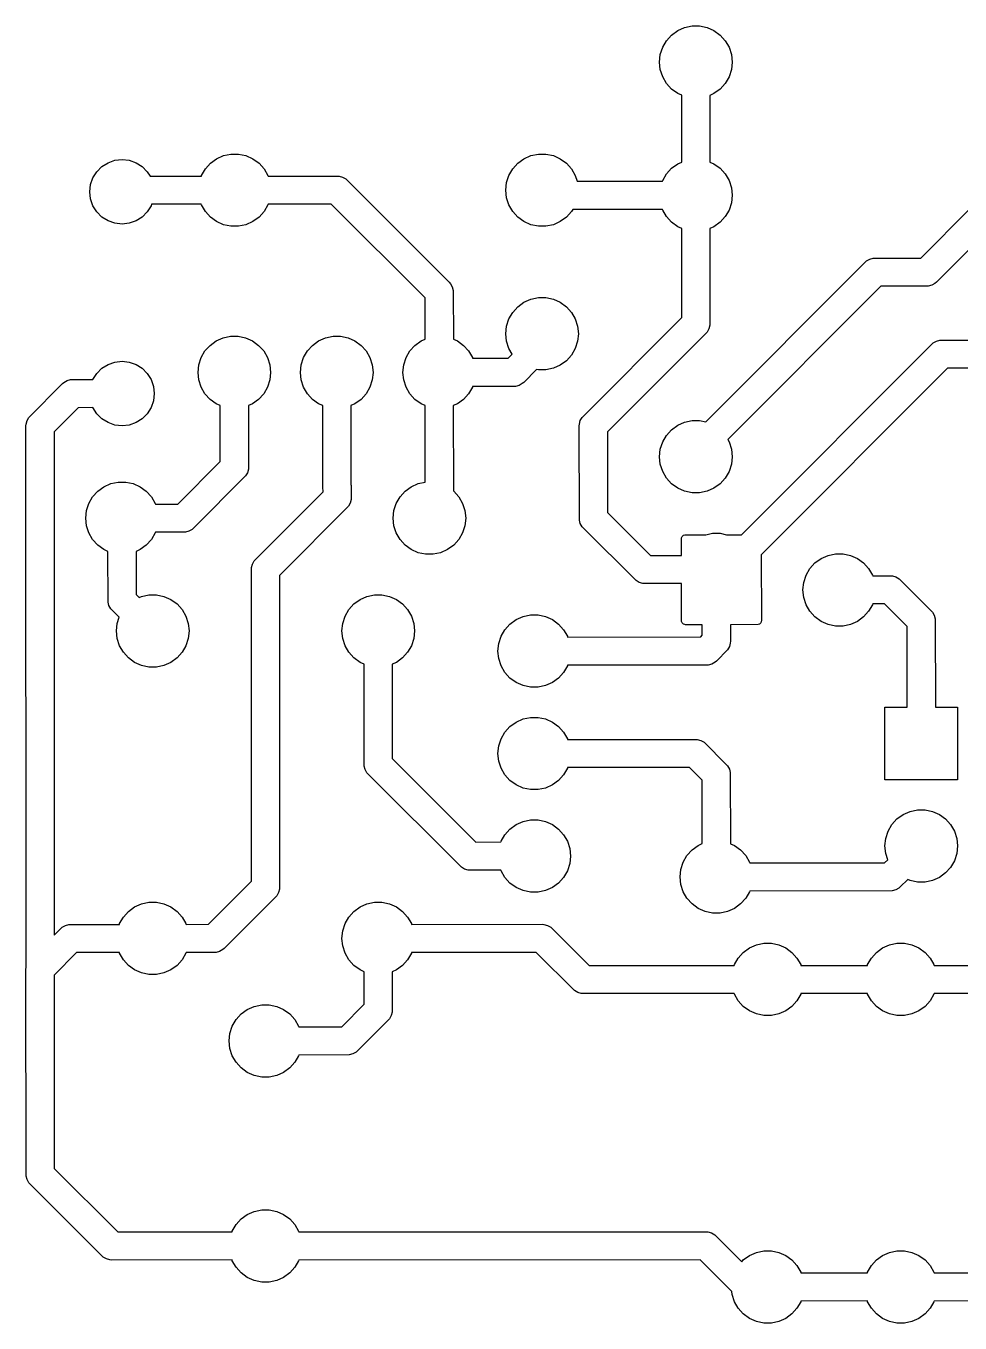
# Model space of a CAD drawing. Extents: x 121.6 to 187.7, y -72.8 to -40.3.
# Drawn here: x 121.57 to 144.73, y -72.52 to -40.38 of the extents above; entities that cross this region are included whole.
import ezdxf

# ---------------------------------------------------------------- set-up
doc = ezdxf.new("R2010")
doc.units = 0
doc.layers.add('BLACK', color=7, linetype='CONTINUOUS')

msp = doc.modelspace()

# ---------------------------------------------------------------- linework, layer by layer
at = {"layer": 'BLACK', "linetype": 'CONTINUOUS'}
for p, q in [((137.573782, -40.60617), (137.726, -40.495577)), ((137.726, -40.495577), (137.897885, -40.419049)), ((137.897885, -40.419049), (138.081924, -40.37993)), ((138.081924, -40.37993), (138.270076, -40.37993)), ((138.270076, -40.37993), (138.454115, -40.419049)), ((138.454115, -40.419049), (138.626, -40.495577)), ((138.626, -40.495577), (138.778218, -40.60617)), ((137.353809, -40.908937), (137.447885, -40.745993)), ((137.447885, -40.745993), (137.573782, -40.60617)), ((138.778218, -40.60617), (138.904115, -40.745993)), ((138.904115, -40.745993), (138.998191, -40.908937)), ((137.276, -41.275), (137.295667, -41.087879)), ((137.295667, -41.087879), (137.353809, -40.908937)), ((138.998191, -40.908937), (139.056333, -41.087879)), ((139.056333, -41.087879), (139.076, -41.275)), ((137.295667, -41.462121), (137.276, -41.275)), ((137.353809, -41.641063), (137.295667, -41.462121)), ((139.056333, -41.462121), (138.998191, -41.641063)), ((139.076, -41.275), (139.056333, -41.462121)), ((137.447885, -41.804007), (137.353809, -41.641063)), ((138.998191, -41.641063), (138.904115, -41.804007)), ((137.573782, -41.94383), (137.447885, -41.804007)), ((137.726, -42.054423), (137.573782, -41.94383)), ((137.826737, -42.099274), (137.726, -42.054423)), ((137.828215, -43.752067), (137.826737, -42.099274)), ((138.626, -42.054423), (138.523784, -42.099932)), ((138.523784, -42.099932), (138.525262, -43.752725)), ((138.778218, -41.94383), (138.626, -42.054423)), ((138.904115, -41.804007), (138.778218, -41.94383)), ((123.604893, -43.769225), (123.773983, -43.710058)), ((123.773983, -43.710058), (123.952, -43.69)), ((123.952, -43.69), (124.130017, -43.710058)), ((124.130017, -43.710058), (124.299107, -43.769225)), ((126.143782, -43.78117), (126.296, -43.670577)), ((126.296, -43.670577), (126.467885, -43.594049)), ((126.467885, -43.594049), (126.651924, -43.55493)), ((126.651924, -43.55493), (126.840076, -43.55493)), ((126.840076, -43.55493), (127.024115, -43.594049)), ((127.024115, -43.594049), (127.196, -43.670577)), ((127.196, -43.670577), (127.348218, -43.78117)), ((133.763782, -43.78117), (133.916, -43.670577)), ((133.916, -43.670577), (134.087885, -43.594049)), ((134.087885, -43.594049), (134.271924, -43.55493)), ((134.271924, -43.55493), (134.460076, -43.55493)), ((134.460076, -43.55493), (134.644115, -43.594049)), ((134.644115, -43.594049), (134.816, -43.670577)), ((134.816, -43.670577), (134.968218, -43.78117)), ((123.231225, -44.142893), (123.326535, -43.991208)), ((123.326535, -43.991208), (123.453208, -43.864535)), ((123.453208, -43.864535), (123.604893, -43.769225)), ((124.299107, -43.769225), (124.450792, -43.864535)), ((124.450792, -43.864535), (124.577465, -43.991208)), ((124.577465, -43.991208), (124.647233, -44.102244)), ((125.923809, -44.083937), (126.017885, -43.920993)), ((126.017885, -43.920993), (126.143782, -43.78117)), ((127.348218, -43.78117), (127.474115, -43.920993)), ((127.474115, -43.920993), (127.568191, -44.083937)), ((133.543809, -44.083937), (133.637885, -43.920993)), ((133.637885, -43.920993), (133.763782, -43.78117)), ((134.968218, -43.78117), (135.094115, -43.920993)), ((135.094115, -43.920993), (135.188191, -44.083937)), ((137.447885, -44.047993), (137.573782, -43.90817)), ((137.573782, -43.90817), (137.726, -43.797577)), ((137.726, -43.797577), (137.828215, -43.752067)), ((138.525262, -43.752725), (138.626, -43.797577)), ((138.626, -43.797577), (138.778218, -43.90817)), ((138.778218, -43.90817), (138.904115, -44.047993)), ((123.152, -44.49), (123.172058, -44.311983)), ((123.172058, -44.311983), (123.231225, -44.142893)), ((124.647233, -44.102244), (125.918302, -44.100885)), ((125.918302, -44.100885), (125.923809, -44.083937)), ((127.568191, -44.083937), (127.574054, -44.101982)), ((127.574054, -44.101982), (129.286, -44.1)), ((129.286, -44.1), (129.331684, -44.102994)), ((129.331684, -44.102994), (129.419939, -44.126642)), ((129.419939, -44.126642), (129.499067, -44.172326)), ((129.499067, -44.172326), (132.063487, -46.732512)), ((133.466, -44.45), (133.485667, -44.262879)), ((133.485667, -44.262879), (133.543809, -44.083937)), ((135.188191, -44.083937), (135.235442, -44.229361)), ((135.235442, -44.229361), (137.348373, -44.227664)), ((137.348373, -44.227664), (137.353809, -44.210937)), ((137.353809, -44.210937), (137.447885, -44.047993)), ((138.904115, -44.047993), (138.998191, -44.210937)), ((138.998191, -44.210937), (139.056333, -44.389879)), ((123.172058, -44.668017), (123.152, -44.49)), ((123.231225, -44.837107), (123.172058, -44.668017)), ((133.485667, -44.637121), (133.466, -44.45)), ((133.543809, -44.816063), (133.485667, -44.637121)), ((139.056333, -44.389879), (139.076, -44.577)), ((139.076, -44.577), (139.056333, -44.764121)), ((123.326535, -44.988792), (123.231225, -44.837107)), ((123.453208, -45.115465), (123.326535, -44.988792)), ((124.577465, -44.988792), (124.450792, -45.115465)), ((124.672775, -44.837107), (124.577465, -44.988792)), ((124.686018, -44.799257), (124.672775, -44.837107)), ((125.91792, -44.79794), (124.686018, -44.799257)), ((125.923809, -44.816063), (125.91792, -44.79794)), ((126.017885, -44.979007), (125.923809, -44.816063)), ((126.143782, -45.11883), (126.017885, -44.979007)), ((127.474115, -44.979007), (127.348218, -45.11883)), ((127.568191, -44.816063), (127.474115, -44.979007)), ((127.573721, -44.799041), (127.568191, -44.816063)), ((129.13842, -44.797229), (127.573721, -44.799041)), ((131.466208, -47.121174), (129.13842, -44.797229)), ((133.637885, -44.979007), (133.543809, -44.816063)), ((133.763782, -45.11883), (133.637885, -44.979007)), ((135.094115, -44.979007), (134.968218, -45.11883)), ((135.124434, -44.926492), (135.094115, -44.979007)), ((137.347844, -44.924707), (135.124434, -44.926492)), ((137.353809, -44.943063), (137.347844, -44.924707)), ((137.447885, -45.106007), (137.353809, -44.943063)), ((138.998191, -44.943063), (138.904115, -45.106007)), ((139.056333, -44.764121), (138.998191, -44.943063)), ((143.749639, -46.132321), (144.964595, -44.914707)), ((123.604893, -45.210775), (123.453208, -45.115465)), ((123.773983, -45.269942), (123.604893, -45.210775)), ((123.952, -45.29), (123.773983, -45.269942)), ((124.130017, -45.269942), (123.952, -45.29)), ((124.299107, -45.210775), (124.130017, -45.269942)), ((124.450792, -45.115465), (124.299107, -45.210775)), ((126.296, -45.229423), (126.143782, -45.11883)), ((126.467885, -45.305951), (126.296, -45.229423)), ((126.651924, -45.34507), (126.467885, -45.305951)), ((127.024115, -45.305951), (126.840076, -45.34507)), ((127.196, -45.229423), (127.024115, -45.305951)), ((127.348218, -45.11883), (127.196, -45.229423)), ((133.916, -45.229423), (133.763782, -45.11883)), ((134.087885, -45.305951), (133.916, -45.229423)), ((134.271924, -45.34507), (134.087885, -45.305951)), ((134.644115, -45.305951), (134.460076, -45.34507)), ((134.816, -45.229423), (134.644115, -45.305951)), ((134.968218, -45.11883), (134.816, -45.229423)), ((137.573782, -45.24583), (137.447885, -45.106007)), ((137.726, -45.356423), (137.573782, -45.24583)), ((138.778218, -45.24583), (138.626, -45.356423)), ((138.904115, -45.106007), (138.778218, -45.24583)), ((126.840076, -45.34507), (126.651924, -45.34507)), ((134.460076, -45.34507), (134.271924, -45.34507)), ((137.826766, -45.401286), (137.726, -45.356423)), ((137.828814, -47.604374), (137.826766, -45.401286)), ((138.626, -45.356423), (138.523815, -45.401918)), ((138.523815, -45.401918), (138.526, -47.752)), ((145.458552, -45.406534), (144.138487, -46.729487)), ((138.420797, -50.190967), (142.373512, -46.234513)), ((142.373512, -46.234513), (142.407933, -46.204326)), ((142.407933, -46.204326), (142.48706, -46.158642)), ((142.48706, -46.158642), (142.575316, -46.134994)), ((142.575316, -46.134994), (143.749639, -46.132321)), ((132.063487, -46.732512), (132.093674, -46.766933)), ((132.093674, -46.766933), (132.139358, -46.84606)), ((132.139358, -46.84606), (132.139358, -46.846061)), ((132.139358, -46.846061), (132.163006, -46.934316)), ((142.762191, -46.831678), (138.965736, -50.631724)), ((143.936684, -46.829006), (142.762191, -46.831678)), ((144.024939, -46.805358), (143.936684, -46.829006)), ((144.104067, -46.759674), (144.024939, -46.805358)), ((144.138487, -46.729487), (144.104067, -46.759674)), ((131.46771, -48.139292), (131.466208, -47.121174)), ((132.163006, -46.934316), (132.164783, -48.139512)), ((133.763782, -47.33717), (133.916, -47.226577)), ((133.916, -47.226577), (134.087885, -47.150049)), ((134.087885, -47.150049), (134.271924, -47.11093)), ((134.271924, -47.11093), (134.460076, -47.11093)), ((134.460076, -47.11093), (134.644115, -47.150049)), ((134.644115, -47.150049), (134.816, -47.226577)), ((134.816, -47.226577), (134.968218, -47.33717)), ((133.543809, -47.639937), (133.637885, -47.476993)), ((133.637885, -47.476993), (133.763782, -47.33717)), ((134.968218, -47.33717), (135.094115, -47.476993)), ((135.094115, -47.476993), (135.188191, -47.639937)), ((133.466, -48.006), (133.485667, -47.818879)), ((133.485667, -47.818879), (133.543809, -47.639937)), ((135.188191, -47.639937), (135.246333, -47.818879)), ((135.246333, -47.818879), (135.266, -48.006)), ((135.358326, -50.078933), (137.828814, -47.604374)), ((138.499358, -47.885939), (138.453674, -47.965067)), ((138.523006, -47.797684), (138.499358, -47.885939)), ((138.526, -47.752), (138.523006, -47.797684)), ((126.133782, -48.29517), (126.286, -48.184577)), ((126.286, -48.184577), (126.457885, -48.108049)), ((126.457885, -48.108049), (126.641924, -48.06893)), ((126.641924, -48.06893), (126.830076, -48.06893)), ((126.830076, -48.06893), (127.014115, -48.108049)), ((127.014115, -48.108049), (127.186, -48.184577)), ((127.186, -48.184577), (127.338218, -48.29517)), ((128.673782, -48.29517), (128.826, -48.184577)), ((128.826, -48.184577), (128.997885, -48.108049)), ((128.997885, -48.108049), (129.181924, -48.06893)), ((129.181924, -48.06893), (129.370076, -48.06893)), ((129.370076, -48.06893), (129.554115, -48.108049)), ((129.554115, -48.108049), (129.726, -48.184577)), ((129.726, -48.184577), (129.878218, -48.29517)), ((131.213782, -48.29517), (131.366, -48.184577)), ((131.366, -48.184577), (131.46771, -48.139292)), ((132.164783, -48.139512), (132.266, -48.184577)), ((132.266, -48.184577), (132.418218, -48.29517)), ((133.485667, -48.193121), (133.466, -48.006)), ((133.543809, -48.372063), (133.485667, -48.193121)), ((135.246333, -48.193121), (135.188191, -48.372063)), ((135.266, -48.006), (135.246333, -48.193121)), ((138.453065, -47.965675), (135.983254, -50.439555)), ((138.453674, -47.965067), (138.453065, -47.965675)), ((144.058933, -48.236326), (144.13806, -48.190642)), ((144.13806, -48.190642), (144.226316, -48.166994)), ((144.226316, -48.166994), (146.416706, -48.164181)), ((125.913809, -48.597937), (126.007885, -48.434993)), ((126.007885, -48.434993), (126.133782, -48.29517)), ((127.338218, -48.29517), (127.464115, -48.434993)), ((127.464115, -48.434993), (127.558191, -48.597937)), ((128.453809, -48.597937), (128.547885, -48.434993)), ((128.547885, -48.434993), (128.673782, -48.29517)), ((129.878218, -48.29517), (130.004115, -48.434993)), ((130.004115, -48.434993), (130.098191, -48.597937)), ((130.993809, -48.597937), (131.087885, -48.434993)), ((131.087885, -48.434993), (131.213782, -48.29517)), ((132.418218, -48.29517), (132.544115, -48.434993)), ((132.544115, -48.434993), (132.638191, -48.597937)), ((133.52025, -48.614224), (133.623605, -48.510273)), ((133.623605, -48.510273), (133.543809, -48.372063)), ((135.094115, -48.535007), (134.968218, -48.67483)), ((135.188191, -48.372063), (135.094115, -48.535007)), ((139.308329, -52.986418), (144.024513, -48.266513)), ((144.024513, -48.266513), (144.058933, -48.236326)), ((123.453208, -48.864535), (123.604893, -48.769225)), ((123.604893, -48.769225), (123.773983, -48.710058)), ((123.773983, -48.710058), (123.952, -48.69)), ((123.952, -48.69), (124.130017, -48.710058)), ((124.130017, -48.710058), (124.299107, -48.769225)), ((124.299107, -48.769225), (124.450792, -48.864535)), ((125.836, -48.964), (125.855667, -48.776879)), ((125.855667, -48.776879), (125.913809, -48.597937)), ((127.558191, -48.597937), (127.616333, -48.776879)), ((127.616333, -48.776879), (127.636, -48.964)), ((128.376, -48.964), (128.395667, -48.776879)), ((128.395667, -48.776879), (128.453809, -48.597937)), ((130.098191, -48.597937), (130.156333, -48.776879)), ((130.156333, -48.776879), (130.176, -48.964)), ((130.916, -48.964), (130.935667, -48.776879)), ((130.935667, -48.776879), (130.993809, -48.597937)), ((132.638191, -48.597937), (132.643933, -48.615611)), ((132.643933, -48.615611), (133.52025, -48.614224)), ((134.816, -48.785423), (134.644115, -48.861951)), ((134.968218, -48.67483), (134.816, -48.785423)), ((122.508933, -49.212326), (122.58806, -49.166642)), ((122.58806, -49.166642), (122.676316, -49.142994)), ((122.676316, -49.142994), (123.23198, -49.141689)), ((123.23198, -49.141689), (123.326535, -48.991208)), ((123.326535, -48.991208), (123.453208, -48.864535)), ((124.450792, -48.864535), (124.577465, -48.991208)), ((124.577465, -48.991208), (124.672775, -49.142893)), ((124.672775, -49.142893), (124.731942, -49.311983)), ((125.855667, -49.151121), (125.836, -48.964)), ((125.913809, -49.330063), (125.855667, -49.151121)), ((127.616333, -49.151121), (127.558191, -49.330063)), ((127.636, -48.964), (127.616333, -49.151121)), ((128.395667, -49.151121), (128.376, -48.964)), ((128.453809, -49.330063), (128.395667, -49.151121)), ((130.156333, -49.151121), (130.098191, -49.330063)), ((130.176, -48.964), (130.156333, -49.151121)), ((130.935667, -49.151121), (130.916, -48.964)), ((130.993809, -49.330063), (130.935667, -49.151121)), ((134.22751, -48.891629), (133.909487, -49.211487)), ((134.271924, -48.90107), (134.22751, -48.891629)), ((134.460076, -48.90107), (134.271924, -48.90107)), ((134.644115, -48.861951), (134.460076, -48.90107)), ((144.413029, -48.863818), (139.798468, -53.482022)), ((146.603684, -48.861006), (144.413029, -48.863818)), ((121.642326, -50.078933), (122.474512, -49.242513)), ((122.474512, -49.242513), (122.508933, -49.212326)), ((124.731942, -49.311983), (124.752, -49.49)), ((124.752, -49.49), (124.731942, -49.668017)), ((126.007885, -49.493007), (125.913809, -49.330063)), ((126.133782, -49.63283), (126.007885, -49.493007)), ((127.464115, -49.493007), (127.338218, -49.63283)), ((127.558191, -49.330063), (127.464115, -49.493007)), ((128.547885, -49.493007), (128.453809, -49.330063)), ((128.673782, -49.63283), (128.547885, -49.493007)), ((130.004115, -49.493007), (129.878218, -49.63283)), ((130.098191, -49.330063), (130.004115, -49.493007)), ((131.087885, -49.493007), (130.993809, -49.330063)), ((131.213782, -49.63283), (131.087885, -49.493007)), ((132.544115, -49.493007), (132.418218, -49.63283)), ((132.638191, -49.330063), (132.544115, -49.493007)), ((132.643835, -49.312689), (132.638191, -49.330063)), ((133.707684, -49.311006), (132.643835, -49.312689)), ((133.795939, -49.287358), (133.707684, -49.311006)), ((133.875067, -49.241674), (133.795939, -49.287358)), ((133.909487, -49.211487), (133.875067, -49.241674)), ((124.731942, -49.668017), (124.672775, -49.837107)), ((126.286, -49.743423), (126.133782, -49.63283)), ((126.387028, -49.788403), (126.286, -49.743423)), ((126.388753, -51.1706), (126.387028, -49.788403)), ((127.186, -49.743423), (127.084092, -49.788795)), ((127.084092, -49.788795), (127.086, -51.318)), ((127.338218, -49.63283), (127.186, -49.743423)), ((128.826, -49.743423), (128.673782, -49.63283)), ((128.926854, -49.788326), (128.826, -49.743423)), ((128.928994, -51.851684), (128.926854, -49.788326)), ((129.726, -49.743423), (129.623908, -49.788876)), ((129.623908, -49.788876), (129.625935, -51.743928)), ((129.878218, -49.63283), (129.726, -49.743423)), ((131.366, -49.743423), (131.213782, -49.63283)), ((131.466722, -49.788267), (131.366, -49.743423)), ((131.468385, -51.684957), (131.466722, -49.788267)), ((132.266, -49.743423), (132.163769, -49.788939)), ((132.163769, -49.788939), (132.165622, -51.902924)), ((132.418218, -49.63283), (132.266, -49.743423)), ((121.596642, -50.158061), (121.642326, -50.078933)), ((122.863765, -49.839667), (122.267048, -50.439418)), ((123.23229, -49.838802), (122.863765, -49.839667)), ((123.326535, -49.988792), (123.23229, -49.838802)), ((123.453208, -50.115465), (123.326535, -49.988792)), ((123.604893, -50.210775), (123.453208, -50.115465)), ((124.450792, -50.115465), (124.299107, -50.210775)), ((124.577465, -49.988792), (124.450792, -50.115465)), ((124.672775, -49.837107), (124.577465, -49.988792)), ((135.312642, -50.158061), (135.358326, -50.078933)), ((121.57, -50.292), (121.572994, -50.246316)), ((121.572973, -63.708623), (121.57, -50.292)), ((121.572994, -50.246316), (121.596642, -50.158061)), ((122.267048, -50.439418), (122.269812, -62.910092)), ((123.773983, -50.269942), (123.604893, -50.210775)), ((123.952, -50.29), (123.773983, -50.269942)), ((124.130017, -50.269942), (123.952, -50.29)), ((124.299107, -50.210775), (124.130017, -50.269942)), ((135.286, -50.292), (135.288994, -50.246316)), ((135.288994, -52.623684), (135.286, -50.292)), ((135.288994, -50.246316), (135.312642, -50.158061)), ((135.983254, -50.439555), (135.985818, -52.436633)), ((137.447885, -50.524993), (137.573782, -50.38517)), ((137.573782, -50.38517), (137.726, -50.274577)), ((137.726, -50.274577), (137.897885, -50.198049)), ((137.897885, -50.198049), (138.081924, -50.15893)), ((138.081924, -50.15893), (138.270076, -50.15893)), ((138.270076, -50.15893), (138.420797, -50.190967)), ((137.295667, -50.866879), (137.353809, -50.687937)), ((137.353809, -50.687937), (137.447885, -50.524993)), ((138.965736, -50.631724), (138.998191, -50.687937)), ((138.998191, -50.687937), (139.056333, -50.866879)), ((137.276, -51.054), (137.295667, -50.866879)), ((137.295667, -51.241121), (137.276, -51.054)), ((139.056333, -50.866879), (139.076, -51.054)), ((139.076, -51.054), (139.056333, -51.241121)), ((125.334542, -52.228269), (126.388753, -51.1706)), ((127.083006, -51.363684), (127.059358, -51.45194)), ((127.086, -51.318), (127.083006, -51.363684)), ((137.353809, -51.420063), (137.295667, -51.241121)), ((137.447885, -51.583007), (137.353809, -51.420063)), ((138.998191, -51.420063), (138.904115, -51.583007)), ((139.056333, -51.241121), (138.998191, -51.420063)), ((123.502, -51.798577), (123.673885, -51.722049)), ((123.673885, -51.722049), (123.857924, -51.68293)), ((123.857924, -51.68293), (124.046076, -51.68293)), ((124.046076, -51.68293), (124.230115, -51.722049)), ((124.230115, -51.722049), (124.402, -51.798577)), ((127.013674, -51.531067), (125.723487, -52.825487)), ((127.059358, -51.45194), (127.013674, -51.531067)), ((129.625935, -51.743928), (129.633006, -51.770316)), ((131.122, -51.798577), (131.293885, -51.722049)), ((131.293885, -51.722049), (131.468385, -51.684957)), ((137.573782, -51.72283), (137.447885, -51.583007)), ((137.726, -51.833423), (137.573782, -51.72283)), ((138.778218, -51.72283), (138.626, -51.833423)), ((138.904115, -51.583007), (138.778218, -51.72283)), ((123.129809, -52.211937), (123.223885, -52.048993)), ((123.223885, -52.048993), (123.349782, -51.90917)), ((123.349782, -51.90917), (123.502, -51.798577)), ((124.402, -51.798577), (124.554218, -51.90917)), ((124.554218, -51.90917), (124.680115, -52.048993)), ((124.680115, -52.048993), (124.774191, -52.211937)), ((127.230326, -53.634933), (128.93708, -51.924181)), ((128.936641, -51.880225), (128.928994, -51.851684)), ((128.93708, -51.924181), (128.936641, -51.880225)), ((129.633006, -51.770316), (129.636, -52.07)), ((129.636, -52.07), (129.633006, -52.115684)), ((130.749809, -52.211937), (130.843885, -52.048993)), ((130.843885, -52.048993), (130.969782, -51.90917)), ((130.969782, -51.90917), (131.122, -51.798577)), ((132.165622, -51.902924), (132.174218, -51.90917)), ((132.174218, -51.90917), (132.300115, -52.048993)), ((132.300115, -52.048993), (132.394191, -52.211937)), ((137.897885, -51.909951), (137.726, -51.833423)), ((138.081924, -51.94907), (137.897885, -51.909951)), ((138.270076, -51.94907), (138.081924, -51.94907)), ((138.454115, -51.909951), (138.270076, -51.94907)), ((138.626, -51.833423), (138.454115, -51.909951)), ((123.052, -52.578), (123.071667, -52.390879)), ((123.071667, -52.390879), (123.129809, -52.211937)), ((124.774191, -52.211937), (124.779841, -52.229327)), ((124.779841, -52.229327), (125.334542, -52.228269)), ((129.563674, -52.283067), (127.855079, -53.995661)), ((129.609358, -52.203939), (129.563674, -52.283067)), ((129.633006, -52.115684), (129.609358, -52.203939)), ((130.672, -52.578), (130.691667, -52.390879)), ((130.691667, -52.390879), (130.749809, -52.211937)), ((132.394191, -52.211937), (132.452333, -52.390879)), ((132.452333, -52.390879), (132.472, -52.578)), ((123.071667, -52.765121), (123.052, -52.578)), ((130.691667, -52.765121), (130.672, -52.578)), ((132.472, -52.578), (132.452333, -52.765121)), ((135.312642, -52.711939), (135.288994, -52.623684)), ((135.358326, -52.791067), (135.312642, -52.711939)), ((135.985818, -52.436633), (137.053327, -53.500677)), ((123.129809, -52.944063), (123.071667, -52.765121)), ((123.223885, -53.107007), (123.129809, -52.944063)), ((124.774191, -52.944063), (124.680115, -53.107007)), ((124.779923, -52.92642), (124.774191, -52.944063)), ((125.521684, -52.925006), (124.779923, -52.92642)), ((125.609939, -52.901358), (125.521684, -52.925006)), ((125.689067, -52.855674), (125.609939, -52.901358)), ((125.723487, -52.825487), (125.689067, -52.855674)), ((130.749809, -52.944063), (130.691667, -52.765121)), ((130.843885, -53.107007), (130.749809, -52.944063)), ((132.394191, -52.944063), (132.300115, -53.107007)), ((132.452333, -52.765121), (132.394191, -52.944063)), ((135.388513, -52.825487), (135.358326, -52.791067)), ((136.692933, -54.125674), (135.388513, -52.825487)), ((137.823921, -53.066491), (137.838853, -53.030443)), ((137.838853, -53.030443), (137.866443, -53.002853)), ((137.866443, -53.002853), (137.902491, -52.987921)), ((137.902491, -52.987921), (138.427947, -52.987359)), ((138.427947, -52.987359), (138.589924, -52.95293)), ((138.589924, -52.95293), (138.778076, -52.95293)), ((138.778076, -52.95293), (138.93749, -52.986814)), ((138.93749, -52.986814), (139.308329, -52.986418)), ((123.349782, -53.24683), (123.223885, -53.107007)), ((123.502, -53.357423), (123.349782, -53.24683)), ((123.603188, -53.402474), (123.502, -53.357423)), ((124.402, -53.357423), (124.30026, -53.40272)), ((124.554218, -53.24683), (124.402, -53.357423)), ((124.680115, -53.107007), (124.554218, -53.24683)), ((130.969782, -53.24683), (130.843885, -53.107007)), ((131.122, -53.357423), (130.969782, -53.24683)), ((131.293885, -53.433951), (131.122, -53.357423)), ((132.022, -53.357423), (131.850115, -53.433951)), ((132.174218, -53.24683), (132.022, -53.357423)), ((132.300115, -53.107007), (132.174218, -53.24683)), ((137.822, -53.086), (137.823921, -53.066491)), ((137.822387, -53.499414), (137.822, -53.086)), ((123.604994, -54.655684), (123.603188, -53.402474)), ((124.30026, -53.40272), (124.301795, -54.468327)), ((127.184642, -53.714061), (127.230326, -53.634933)), ((131.477924, -53.47307), (131.293885, -53.433951)), ((131.666076, -53.47307), (131.477924, -53.47307)), ((131.850115, -53.433951), (131.666076, -53.47307)), ((137.053327, -53.500677), (137.822387, -53.499414)), ((139.798468, -53.482022), (139.8, -55.118)), ((141.129782, -53.68717), (141.282, -53.576577)), ((141.282, -53.576577), (141.453885, -53.500049)), ((141.453885, -53.500049), (141.637924, -53.46093)), ((141.637924, -53.46093), (141.826076, -53.46093)), ((141.826076, -53.46093), (142.010115, -53.500049)), ((142.010115, -53.500049), (142.182, -53.576577)), ((142.182, -53.576577), (142.334218, -53.68717)), ((127.158, -53.848), (127.160994, -53.802316)), ((127.16092, -61.574428), (127.158, -53.848)), ((127.160994, -53.802316), (127.184642, -53.714061)), ((127.855079, -53.995661), (127.858, -61.722)), ((140.851667, -54.168879), (140.909809, -53.989937)), ((140.909809, -53.989937), (141.003885, -53.826993)), ((141.003885, -53.826993), (141.129782, -53.68717)), ((142.334218, -53.68717), (142.460115, -53.826993)), ((142.460115, -53.826993), (142.554191, -53.989937)), ((142.554191, -53.989937), (142.559737, -54.007006)), ((136.77206, -54.171358), (136.692933, -54.125674)), ((136.860316, -54.195006), (136.77206, -54.171358)), ((136.906, -54.198), (136.860316, -54.195006)), ((137.823039, -54.196494), (136.906, -54.198)), ((137.823921, -55.137509), (137.823039, -54.196494)), ((140.832, -54.356), (140.851667, -54.168879)), ((142.559737, -54.007006), (143.002, -54.006)), ((143.002, -54.006), (143.047684, -54.008994)), ((143.047684, -54.008994), (143.135939, -54.032642)), ((143.135939, -54.032642), (143.215067, -54.078326)), ((143.215067, -54.078326), (144.011488, -54.870513)), ((124.301795, -54.468327), (124.376398, -54.542534)), ((124.376398, -54.542534), (124.435885, -54.516049)), ((124.435885, -54.516049), (124.619924, -54.47693)), ((124.619924, -54.47693), (124.808076, -54.47693)), ((124.808076, -54.47693), (124.992115, -54.516049)), ((124.992115, -54.516049), (125.164, -54.592577)), ((125.164, -54.592577), (125.316218, -54.70317)), ((129.699782, -54.70317), (129.852, -54.592577)), ((129.852, -54.592577), (130.023885, -54.516049)), ((130.023885, -54.516049), (130.207924, -54.47693)), ((130.207924, -54.47693), (130.396076, -54.47693)), ((130.396076, -54.47693), (130.580115, -54.516049)), ((130.580115, -54.516049), (130.752, -54.592577)), ((130.752, -54.592577), (130.904218, -54.70317)), ((140.851667, -54.543121), (140.832, -54.356)), ((140.909809, -54.722063), (140.851667, -54.543121)), ((123.628642, -54.743939), (123.604994, -54.655684)), ((123.674326, -54.823067), (123.628642, -54.743939)), ((123.704513, -54.857487), (123.674326, -54.823067)), ((123.882514, -55.034542), (123.704513, -54.857487)), ((125.316218, -54.70317), (125.442115, -54.842993)), ((125.442115, -54.842993), (125.536191, -55.005937)), ((129.479809, -55.005937), (129.573885, -54.842993)), ((129.573885, -54.842993), (129.699782, -54.70317)), ((130.904218, -54.70317), (131.030115, -54.842993)), ((131.030115, -54.842993), (131.124191, -55.005937)), ((141.003885, -54.885007), (140.909809, -54.722063)), ((141.129782, -55.02483), (141.003885, -54.885007)), ((142.460115, -54.885007), (142.334218, -55.02483)), ((142.554191, -54.722063), (142.460115, -54.885007)), ((142.560022, -54.704115), (142.554191, -54.722063)), ((142.855004, -54.703444), (142.560022, -54.704115)), ((143.414137, -55.259605), (142.855004, -54.703444)), ((144.011488, -54.870513), (144.041674, -54.904933)), ((144.041674, -54.904933), (144.087358, -54.984061)), ((123.814, -55.372), (123.833667, -55.184879)), ((123.833667, -55.184879), (123.882514, -55.034542)), ((125.536191, -55.005937), (125.594333, -55.184879)), ((125.594333, -55.184879), (125.614, -55.372)), ((129.402, -55.372), (129.421667, -55.184879)), ((129.421667, -55.184879), (129.479809, -55.005937)), ((131.124191, -55.005937), (131.182333, -55.184879)), ((131.182333, -55.184879), (131.202, -55.372)), ((133.441885, -55.340993), (133.567782, -55.20117)), ((133.567782, -55.20117), (133.72, -55.090577)), ((133.72, -55.090577), (133.891885, -55.014049)), ((133.891885, -55.014049), (134.075924, -54.97493)), ((134.075924, -54.97493), (134.264076, -54.97493)), ((134.264076, -54.97493), (134.448115, -55.014049)), ((134.448115, -55.014049), (134.62, -55.090577)), ((134.62, -55.090577), (134.772218, -55.20117)), ((134.772218, -55.20117), (134.898115, -55.340993)), ((137.838853, -55.173557), (137.823921, -55.137509)), ((137.866443, -55.201147), (137.838853, -55.173557)), ((137.902491, -55.216079), (137.866443, -55.201147)), ((137.922, -55.218), (137.902491, -55.216079)), ((138.336248, -55.217557), (137.922, -55.218)), ((138.336679, -55.479888), (138.336248, -55.217557)), ((139.719509, -55.216079), (139.033328, -55.216812)), ((139.033328, -55.216812), (139.034, -55.626)), ((139.755557, -55.201147), (139.719509, -55.216079)), ((139.783147, -55.173557), (139.755557, -55.201147)), ((139.798079, -55.137509), (139.783147, -55.173557)), ((139.8, -55.118), (139.798079, -55.137509)), ((141.282, -55.135423), (141.129782, -55.02483)), ((141.453885, -55.211951), (141.282, -55.135423)), ((141.637924, -55.25107), (141.453885, -55.211951)), ((141.826076, -55.25107), (141.637924, -55.25107)), ((142.010115, -55.211951), (141.826076, -55.25107)), ((142.182, -55.135423), (142.010115, -55.211951)), ((142.334218, -55.02483), (142.182, -55.135423)), ((143.416077, -57.261), (143.414137, -55.259605)), ((144.087358, -54.984061), (144.111006, -55.072316)), ((144.111006, -55.072316), (144.113128, -57.261)), ((123.833667, -55.559121), (123.814, -55.372)), ((123.891809, -55.738063), (123.833667, -55.559121)), ((125.594333, -55.559121), (125.536191, -55.738063)), ((125.614, -55.372), (125.594333, -55.559121)), ((129.421667, -55.559121), (129.402, -55.372)), ((129.479809, -55.738063), (129.421667, -55.559121)), ((131.182333, -55.559121), (131.124191, -55.738063)), ((131.202, -55.372), (131.182333, -55.559121)), ((133.289667, -55.682879), (133.347809, -55.503937)), ((133.347809, -55.503937), (133.441885, -55.340993)), ((134.898115, -55.340993), (134.992191, -55.503937)), ((134.992191, -55.503937), (134.998186, -55.522387)), ((134.998186, -55.522387), (138.297079, -55.520099)), ((138.297079, -55.520099), (138.336679, -55.479888)), ((123.985885, -55.901007), (123.891809, -55.738063)), ((124.111782, -56.04083), (123.985885, -55.901007)), ((125.442115, -55.901007), (125.316218, -56.04083)), ((125.536191, -55.738063), (125.442115, -55.901007)), ((129.573885, -55.901007), (129.479809, -55.738063)), ((129.699782, -56.04083), (129.573885, -55.901007)), ((131.030115, -55.901007), (130.904218, -56.04083)), ((131.124191, -55.738063), (131.030115, -55.901007)), ((133.27, -55.87), (133.289667, -55.682879)), ((133.289667, -56.057121), (133.27, -55.87)), ((138.961674, -55.839067), (138.687487, -56.117487)), ((139.007358, -55.75994), (138.961674, -55.839067)), ((139.031006, -55.671684), (139.007358, -55.75994)), ((139.034, -55.626), (139.031006, -55.671684)), ((124.264, -56.151423), (124.111782, -56.04083)), ((124.435885, -56.227951), (124.264, -56.151423)), ((124.619924, -56.26707), (124.435885, -56.227951)), ((124.992115, -56.227951), (124.808076, -56.26707)), ((125.164, -56.151423), (124.992115, -56.227951)), ((125.316218, -56.04083), (125.164, -56.151423)), ((129.852, -56.151423), (129.699782, -56.04083)), ((129.952737, -56.196274), (129.852, -56.151423)), ((129.954994, -58.719684), (129.952737, -56.196274)), ((130.752, -56.151423), (130.649784, -56.196932)), ((130.649784, -56.196932), (130.651873, -58.532882)), ((130.904218, -56.04083), (130.752, -56.151423)), ((133.347809, -56.236063), (133.289667, -56.057121)), ((133.441885, -56.399007), (133.347809, -56.236063)), ((134.992191, -56.236063), (134.898115, -56.399007)), ((134.997596, -56.219425), (134.992191, -56.236063)), ((138.485684, -56.217006), (134.997596, -56.219425)), ((138.573939, -56.193358), (138.485684, -56.217006)), ((138.653067, -56.147674), (138.573939, -56.193358)), ((138.687487, -56.117487), (138.653067, -56.147674)), ((124.808076, -56.26707), (124.619924, -56.26707)), ((133.567782, -56.53883), (133.441885, -56.399007)), ((133.72, -56.649423), (133.567782, -56.53883)), ((134.772218, -56.53883), (134.62, -56.649423)), ((134.898115, -56.399007), (134.772218, -56.53883)), ((133.891885, -56.725951), (133.72, -56.649423)), ((134.075924, -56.76507), (133.891885, -56.725951)), ((134.264076, -56.76507), (134.075924, -56.76507)), ((134.448115, -56.725951), (134.264076, -56.76507)), ((134.62, -56.649423), (134.448115, -56.725951)), ((133.891885, -57.554049), (134.075924, -57.51493)), ((134.075924, -57.51493), (134.264076, -57.51493)), ((134.264076, -57.51493), (134.448115, -57.554049)), ((142.864, -59.061), (142.864, -57.261)), ((142.864, -57.261), (143.416077, -57.261)), ((144.113128, -57.261), (144.664, -57.261)), ((144.664, -57.261), (144.664, -59.061)), ((133.441885, -57.880993), (133.567782, -57.74117)), ((133.567782, -57.74117), (133.72, -57.630577)), ((133.72, -57.630577), (133.891885, -57.554049)), ((134.448115, -57.554049), (134.62, -57.630577)), ((134.62, -57.630577), (134.772218, -57.74117)), ((134.772218, -57.74117), (134.898115, -57.880993)), ((133.289667, -58.222879), (133.347809, -58.043937)), ((133.347809, -58.043937), (133.441885, -57.880993)), ((134.898115, -57.880993), (134.992191, -58.043937)), ((134.992191, -58.043937), (134.998172, -58.062346)), ((134.998172, -58.062346), (138.166, -58.06)), ((138.166, -58.06), (138.211684, -58.062994)), ((138.211684, -58.062994), (138.299939, -58.086642)), ((138.299939, -58.086642), (138.379067, -58.132326)), ((138.379067, -58.132326), (138.931488, -58.680513)), ((133.27, -58.41), (133.289667, -58.222879)), ((133.289667, -58.597121), (133.27, -58.41)), ((129.978642, -58.807939), (129.954994, -58.719684)), ((130.024326, -58.887067), (129.978642, -58.807939)), ((130.651873, -58.532882), (132.725431, -60.60264)), ((133.347809, -58.776063), (133.289667, -58.597121)), ((133.441885, -58.939007), (133.347809, -58.776063)), ((134.992191, -58.776063), (134.898115, -58.939007)), ((134.997609, -58.759386), (134.992191, -58.776063)), ((138.018944, -58.757148), (134.997609, -58.759386)), ((138.334164, -59.069953), (138.018944, -58.757148)), ((138.931488, -58.680513), (138.961674, -58.714933)), ((138.961674, -58.714933), (139.007358, -58.794061)), ((139.007358, -58.794061), (139.031007, -58.882316)), ((130.054513, -58.921487), (130.024326, -58.887067)), ((132.364933, -61.227674), (130.054513, -58.921487)), ((133.567782, -59.07883), (133.441885, -58.939007)), ((133.72, -59.189423), (133.567782, -59.07883)), ((134.772218, -59.07883), (134.62, -59.189423)), ((134.898115, -58.939007), (134.772218, -59.07883)), ((138.335986, -60.643169), (138.334164, -59.069953)), ((139.031007, -58.882316), (139.031007, -58.883179)), ((139.031007, -58.883179), (139.033045, -60.643629)), ((144.664, -59.061), (142.864, -59.061)), ((133.891885, -59.265951), (133.72, -59.189423)), ((134.075924, -59.30507), (133.891885, -59.265951)), ((134.264076, -59.30507), (134.075924, -59.30507)), ((134.448115, -59.265951), (134.264076, -59.30507)), ((134.62, -59.189423), (134.448115, -59.265951)), ((133.72, -60.170577), (133.891885, -60.094049)), ((133.891885, -60.094049), (134.075924, -60.05493)), ((134.075924, -60.05493), (134.264076, -60.05493)), ((134.264076, -60.05493), (134.448115, -60.094049)), ((134.448115, -60.094049), (134.62, -60.170577)), ((143.035885, -60.171993), (143.161782, -60.03217)), ((143.161782, -60.03217), (143.314, -59.921577)), ((143.314, -59.921577), (143.485885, -59.845049)), ((143.485885, -59.845049), (143.669924, -59.80593)), ((143.669924, -59.80593), (143.858076, -59.80593)), ((143.858076, -59.80593), (144.042115, -59.845049)), ((144.042115, -59.845049), (144.214, -59.921577)), ((144.214, -59.921577), (144.366218, -60.03217)), ((144.366218, -60.03217), (144.492115, -60.171993)), ((133.347809, -60.583937), (133.441885, -60.420993)), ((133.441885, -60.420993), (133.567782, -60.28117)), ((133.567782, -60.28117), (133.72, -60.170577)), ((134.62, -60.170577), (134.772218, -60.28117)), ((134.772218, -60.28117), (134.898115, -60.420993)), ((134.898115, -60.420993), (134.992191, -60.583937)), ((142.883667, -60.513879), (142.941809, -60.334937)), ((142.941809, -60.334937), (143.035885, -60.171993)), ((144.492115, -60.171993), (144.586191, -60.334937)), ((144.586191, -60.334937), (144.644333, -60.513879)), ((132.725431, -60.60264), (133.342098, -60.601513)), ((133.342098, -60.601513), (133.347809, -60.583937)), ((134.992191, -60.583937), (135.050333, -60.762879)), ((138.081782, -60.79917), (138.234, -60.688577)), ((138.234, -60.688577), (138.335986, -60.643169)), ((139.033045, -60.643629), (139.134, -60.688577)), ((139.134, -60.688577), (139.286218, -60.79917)), ((142.864, -60.701), (142.883667, -60.513879)), ((142.883667, -60.888121), (142.864, -60.701)), ((144.644333, -60.513879), (144.664, -60.701)), ((144.664, -60.701), (144.644333, -60.888121)), ((135.050333, -60.762879), (135.07, -60.95)), ((135.07, -60.95), (135.050333, -61.137121)), ((137.861809, -61.101937), (137.955885, -60.938993)), ((137.955885, -60.938993), (138.081782, -60.79917)), ((139.286218, -60.79917), (139.412115, -60.938993)), ((139.412115, -60.938993), (139.506191, -61.101937)), ((142.855438, -61.118097), (142.933042, -61.040081)), ((142.933042, -61.040081), (142.883667, -60.888121)), ((144.586191, -61.067063), (144.492115, -61.230007)), ((144.644333, -60.888121), (144.586191, -61.067063)), ((132.44406, -61.273358), (132.364933, -61.227674)), ((132.532316, -61.297006), (132.44406, -61.273358)), ((132.578, -61.3), (132.532316, -61.297006)), ((133.342135, -61.298603), (132.578, -61.3)), ((133.347809, -61.316063), (133.342135, -61.298603)), ((133.441885, -61.479007), (133.347809, -61.316063)), ((134.992191, -61.316063), (134.898115, -61.479007)), ((135.050333, -61.137121), (134.992191, -61.316063)), ((137.784, -61.468), (137.803667, -61.280879)), ((137.803667, -61.280879), (137.861809, -61.101937)), ((139.506191, -61.101937), (139.512187, -61.120393)), ((139.512187, -61.120393), (142.855438, -61.118097)), ((144.366218, -61.36983), (144.214, -61.480423)), ((144.492115, -61.230007), (144.366218, -61.36983)), ((126.096545, -62.642269), (127.16092, -61.574428)), ((133.567782, -61.61883), (133.441885, -61.479007)), ((133.72, -61.729423), (133.567782, -61.61883)), ((134.772218, -61.61883), (134.62, -61.729423)), ((134.898115, -61.479007), (134.772218, -61.61883)), ((137.803667, -61.655121), (137.784, -61.468)), ((137.861809, -61.834063), (137.803667, -61.655121)), ((143.427876, -61.531123), (143.244487, -61.715487)), ((143.485885, -61.556951), (143.427876, -61.531123)), ((143.669924, -61.59607), (143.485885, -61.556951)), ((143.858076, -61.59607), (143.669924, -61.59607)), ((144.042115, -61.556951), (143.858076, -61.59607)), ((144.214, -61.480423), (144.042115, -61.556951)), ((127.785674, -61.935067), (126.485487, -63.239487)), ((127.831358, -61.85594), (127.785674, -61.935067)), ((127.855006, -61.767684), (127.831358, -61.85594)), ((127.858, -61.722), (127.855006, -61.767684)), ((133.891885, -61.805951), (133.72, -61.729423)), ((134.075924, -61.84507), (133.891885, -61.805951)), ((134.264076, -61.84507), (134.075924, -61.84507)), ((134.448115, -61.805951), (134.264076, -61.84507)), ((134.62, -61.729423), (134.448115, -61.805951)), ((137.955885, -61.997007), (137.861809, -61.834063)), ((138.081782, -62.13683), (137.955885, -61.997007)), ((139.412115, -61.997007), (139.286218, -62.13683)), ((139.506191, -61.834063), (139.412115, -61.997007)), ((139.511594, -61.817431), (139.506191, -61.834063)), ((143.042684, -61.815006), (139.511594, -61.817431)), ((143.130939, -61.791358), (143.042684, -61.815006)), ((143.210067, -61.745674), (143.130939, -61.791358)), ((143.244487, -61.715487), (143.210067, -61.745674)), ((123.985885, -62.462993), (124.111782, -62.32317)), ((124.111782, -62.32317), (124.264, -62.212577)), ((124.264, -62.212577), (124.435885, -62.136049)), ((124.435885, -62.136049), (124.619924, -62.09693)), ((124.619924, -62.09693), (124.808076, -62.09693)), ((124.808076, -62.09693), (124.992115, -62.136049)), ((124.992115, -62.136049), (125.164, -62.212577)), ((125.164, -62.212577), (125.316218, -62.32317)), ((125.316218, -62.32317), (125.442115, -62.462993)), ((129.573885, -62.462993), (129.699782, -62.32317)), ((129.699782, -62.32317), (129.852, -62.212577)), ((129.852, -62.212577), (130.023885, -62.136049)), ((130.023885, -62.136049), (130.207924, -62.09693)), ((130.207924, -62.09693), (130.396076, -62.09693)), ((130.396076, -62.09693), (130.580115, -62.136049)), ((130.580115, -62.136049), (130.752, -62.212577)), ((130.752, -62.212577), (130.904218, -62.32317)), ((130.904218, -62.32317), (131.030115, -62.462993)), ((138.234, -62.247423), (138.081782, -62.13683)), ((138.405885, -62.323951), (138.234, -62.247423)), ((138.589924, -62.36307), (138.405885, -62.323951)), ((138.962115, -62.323951), (138.778076, -62.36307)), ((139.134, -62.247423), (138.962115, -62.323951)), ((139.286218, -62.13683), (139.134, -62.247423)), ((122.468933, -62.714326), (122.548061, -62.668642)), ((122.548061, -62.668642), (122.636316, -62.644994)), ((122.636316, -62.644994), (123.886202, -62.643192)), ((123.886202, -62.643192), (123.891809, -62.625937)), ((123.891809, -62.625937), (123.985885, -62.462993)), ((125.442115, -62.462993), (125.536191, -62.625937)), ((125.536191, -62.625937), (125.541841, -62.643327)), ((125.541841, -62.643327), (126.096545, -62.642269)), ((129.421667, -62.804879), (129.479809, -62.625937)), ((129.479809, -62.625937), (129.573885, -62.462993)), ((131.030115, -62.462993), (131.124191, -62.625937)), ((131.124191, -62.625937), (131.130176, -62.644357)), ((131.130176, -62.644357), (134.366, -62.642)), ((134.366, -62.642), (134.411684, -62.644994)), ((134.411684, -62.644994), (134.499939, -62.668642)), ((134.499939, -62.668642), (134.579067, -62.714326)), ((138.778076, -62.36307), (138.589924, -62.36307)), ((122.269812, -62.910092), (122.434513, -62.744512)), ((122.434513, -62.744512), (122.468933, -62.714326)), ((129.402, -62.992), (129.421667, -62.804879)), ((129.421667, -63.179121), (129.402, -62.992)), ((134.579067, -62.714326), (135.529439, -63.660868)), ((126.371939, -63.315358), (126.283684, -63.339006)), ((126.451067, -63.269674), (126.371939, -63.315358)), ((126.485487, -63.239487), (126.451067, -63.269674)), ((129.479809, -63.358063), (129.421667, -63.179121)), ((139.351782, -63.33917), (139.504, -63.228577)), ((139.504, -63.228577), (139.675885, -63.152049)), ((139.675885, -63.152049), (139.859924, -63.11293)), ((139.859924, -63.11293), (140.048076, -63.11293)), ((140.048076, -63.11293), (140.232115, -63.152049)), ((140.232115, -63.152049), (140.404, -63.228577)), ((140.404, -63.228577), (140.556218, -63.33917)), ((142.653782, -63.33917), (142.806, -63.228577)), ((142.806, -63.228577), (142.977885, -63.152049)), ((142.977885, -63.152049), (143.161924, -63.11293)), ((143.161924, -63.11293), (143.350076, -63.11293)), ((143.350076, -63.11293), (143.534115, -63.152049)), ((143.534115, -63.152049), (143.706, -63.228577)), ((143.706, -63.228577), (143.858218, -63.33917)), ((122.823671, -63.341795), (122.267118, -63.901322)), ((123.886026, -63.340264), (122.823671, -63.341795)), ((123.891809, -63.358063), (123.886026, -63.340264)), ((123.985885, -63.521007), (123.891809, -63.358063)), ((124.111782, -63.66083), (123.985885, -63.521007)), ((125.442115, -63.521007), (125.316218, -63.66083)), ((125.536191, -63.358063), (125.442115, -63.521007)), ((125.541923, -63.34042), (125.536191, -63.358063)), ((126.283684, -63.339006), (125.541923, -63.34042)), ((129.573885, -63.521007), (129.479809, -63.358063)), ((129.699782, -63.66083), (129.573885, -63.521007)), ((131.030115, -63.521007), (130.904218, -63.66083)), ((131.124191, -63.358063), (131.030115, -63.521007)), ((131.129606, -63.341397), (131.124191, -63.358063)), ((134.218575, -63.339146), (131.129606, -63.341397)), ((135.168933, -64.285674), (134.218575, -63.339146)), ((139.126415, -63.658536), (139.131809, -63.641937)), ((139.131809, -63.641937), (139.225885, -63.478993)), ((139.225885, -63.478993), (139.351782, -63.33917)), ((140.556218, -63.33917), (140.682115, -63.478993)), ((140.682115, -63.478993), (140.776191, -63.641937)), ((140.776191, -63.641937), (140.782129, -63.660212)), ((142.428349, -63.65874), (142.433809, -63.641937)), ((142.433809, -63.641937), (142.527885, -63.478993)), ((142.527885, -63.478993), (142.653782, -63.33917)), ((143.858218, -63.33917), (143.984115, -63.478993)), ((143.984115, -63.478993), (144.078191, -63.641937)), ((144.078191, -63.641937), (144.084129, -63.660212)), ((121.57, -63.754), (121.572973, -63.708623)), ((121.572994, -68.879684), (121.57, -63.754)), ((122.267118, -63.901322), (122.269917, -68.692856)), ((124.264, -63.771423), (124.111782, -63.66083)), ((124.435885, -63.847951), (124.264, -63.771423)), ((124.619924, -63.88707), (124.435885, -63.847951)), ((124.808076, -63.88707), (124.619924, -63.88707)), ((124.992115, -63.847951), (124.808076, -63.88707)), ((125.164, -63.771423), (124.992115, -63.847951)), ((125.316218, -63.66083), (125.164, -63.771423)), ((129.852, -63.771423), (129.699782, -63.66083)), ((129.953353, -63.816548), (129.852, -63.771423)), ((129.954677, -64.622881), (129.953353, -63.816548)), ((130.752, -63.771423), (130.650434, -63.816642)), ((130.650434, -63.816642), (130.652, -64.77)), ((130.904218, -63.66083), (130.752, -63.771423)), ((135.529439, -63.660868), (139.126415, -63.658536)), ((140.782129, -63.660212), (142.428349, -63.65874)), ((144.084129, -63.660212), (145.730349, -63.65874)), ((135.248061, -64.331358), (135.168933, -64.285674)), ((135.336316, -64.355006), (135.248061, -64.331358)), ((135.382, -64.358), (135.336316, -64.355006)), ((139.125801, -64.355572), (135.382, -64.358)), ((139.131809, -64.374063), (139.125801, -64.355572)), ((139.225885, -64.537007), (139.131809, -64.374063)), ((139.351782, -64.67683), (139.225885, -64.537007)), ((140.682115, -64.537007), (140.556218, -64.67683)), ((140.776191, -64.374063), (140.682115, -64.537007)), ((140.78165, -64.357259), (140.776191, -64.374063)), ((142.42787, -64.355787), (140.78165, -64.357259)), ((142.433809, -64.374063), (142.42787, -64.355787)), ((142.527885, -64.537007), (142.433809, -64.374063)), ((142.653782, -64.67683), (142.527885, -64.537007)), ((143.984115, -64.537007), (143.858218, -64.67683)), ((144.078191, -64.374063), (143.984115, -64.537007)), ((144.08365, -64.357259), (144.078191, -64.374063)), ((145.72987, -64.355787), (144.08365, -64.357259)), ((126.779885, -65.002993), (126.905782, -64.86317)), ((126.905782, -64.86317), (127.058, -64.752577)), ((127.058, -64.752577), (127.229885, -64.676049)), ((127.229885, -64.676049), (127.413924, -64.63693)), ((127.413924, -64.63693), (127.602076, -64.63693)), ((127.602076, -64.63693), (127.786115, -64.676049)), ((127.786115, -64.676049), (127.958, -64.752577)), ((127.958, -64.752577), (128.110218, -64.86317)), ((128.110218, -64.86317), (128.236115, -65.002993)), ((129.398327, -65.182204), (129.954677, -64.622881)), ((130.625358, -64.903939), (130.579674, -64.983067)), ((130.649006, -64.815684), (130.625358, -64.903939)), ((130.652, -64.77), (130.649006, -64.815684)), ((139.504, -64.787423), (139.351782, -64.67683)), ((139.675885, -64.863951), (139.504, -64.787423)), ((139.859924, -64.90307), (139.675885, -64.863951)), ((140.048076, -64.90307), (139.859924, -64.90307)), ((140.232115, -64.863951), (140.048076, -64.90307)), ((140.404, -64.787423), (140.232115, -64.863951)), ((140.556218, -64.67683), (140.404, -64.787423)), ((142.806, -64.787423), (142.653782, -64.67683)), ((142.977885, -64.863951), (142.806, -64.787423)), ((143.161924, -64.90307), (142.977885, -64.863951)), ((143.350076, -64.90307), (143.161924, -64.90307)), ((143.534115, -64.863951), (143.350076, -64.90307)), ((143.706, -64.787423), (143.534115, -64.863951)), ((143.858218, -64.67683), (143.706, -64.787423)), ((126.627667, -65.344879), (126.685809, -65.165937)), ((126.685809, -65.165937), (126.779885, -65.002993)), ((128.236115, -65.002993), (128.330191, -65.165937)), ((128.330191, -65.165937), (128.335973, -65.183735)), ((128.335973, -65.183735), (129.398327, -65.182204)), ((130.579674, -64.983067), (129.787487, -65.779487)), ((126.608, -65.532), (126.627667, -65.344879)), ((126.627667, -65.719121), (126.608, -65.532)), ((126.685809, -65.898063), (126.627667, -65.719121)), ((128.335797, -65.880807), (128.330191, -65.898063)), ((129.585684, -65.879006), (128.335797, -65.880807)), ((129.673939, -65.855358), (129.585684, -65.879006)), ((129.753067, -65.809674), (129.673939, -65.855358)), ((129.787487, -65.779487), (129.753067, -65.809674)), ((126.779885, -66.061007), (126.685809, -65.898063)), ((126.905782, -66.20083), (126.779885, -66.061007)), ((127.058, -66.311423), (126.905782, -66.20083)), ((128.110218, -66.20083), (127.958, -66.311423)), ((128.236115, -66.061007), (128.110218, -66.20083)), ((128.330191, -65.898063), (128.236115, -66.061007)), ((127.229885, -66.387951), (127.058, -66.311423)), ((127.413924, -66.42707), (127.229885, -66.387951)), ((127.602076, -66.42707), (127.413924, -66.42707)), ((127.786115, -66.387951), (127.602076, -66.42707)), ((127.958, -66.311423), (127.786115, -66.387951)), ((122.269917, -68.692856), (123.845585, -70.264843)), ((121.596642, -68.967939), (121.572994, -68.879684)), ((121.642326, -69.047067), (121.596642, -68.967939)), ((121.672513, -69.081487), (121.642326, -69.047067)), ((123.484933, -70.889674), (121.672513, -69.081487)), ((127.229885, -69.756049), (127.413924, -69.71693)), ((127.413924, -69.71693), (127.602076, -69.71693)), ((127.602076, -69.71693), (127.786115, -69.756049)), ((126.779885, -70.082993), (126.905782, -69.94317)), ((126.905782, -69.94317), (127.058, -69.832577)), ((127.058, -69.832577), (127.229885, -69.756049)), ((127.786115, -69.756049), (127.958, -69.832577)), ((127.958, -69.832577), (128.110218, -69.94317)), ((128.110218, -69.94317), (128.236115, -70.082993)), ((123.845585, -70.264843), (126.68038, -70.262642)), ((126.68038, -70.262642), (126.685809, -70.245937)), ((126.685809, -70.245937), (126.779885, -70.082993)), ((128.236115, -70.082993), (128.330191, -70.245937)), ((128.330191, -70.245937), (128.336305, -70.264755)), ((128.336305, -70.264755), (138.43, -70.262)), ((138.43, -70.262), (138.475684, -70.264994)), ((138.475684, -70.264994), (138.563939, -70.288642)), ((138.563939, -70.288642), (138.643067, -70.334326)), ((138.643067, -70.334326), (139.313324, -71.001881)), ((123.564061, -70.935358), (123.484933, -70.889674)), ((123.652316, -70.959006), (123.564061, -70.935358)), ((123.698, -70.962), (123.652316, -70.959006)), ((126.679837, -70.959684), (123.698, -70.962)), ((126.685809, -70.978063), (126.679837, -70.959684)), ((126.779885, -71.141007), (126.685809, -70.978063)), ((128.330191, -70.978063), (128.236115, -71.141007)), ((128.335483, -70.961774), (128.330191, -70.978063)), ((138.282487, -70.959058), (128.335483, -70.961774)), ((139.065676, -71.739091), (138.282487, -70.959058)), ((139.313324, -71.001881), (139.351782, -70.95917)), ((139.351782, -70.95917), (139.504, -70.848577)), ((139.504, -70.848577), (139.675885, -70.772049)), ((139.675885, -70.772049), (139.859924, -70.73293)), ((139.859924, -70.73293), (140.048076, -70.73293)), ((140.048076, -70.73293), (140.232115, -70.772049)), ((140.232115, -70.772049), (140.404, -70.848577)), ((140.404, -70.848577), (140.556218, -70.95917)), ((140.556218, -70.95917), (140.682115, -71.098993)), ((142.527885, -71.098993), (142.653782, -70.95917)), ((142.653782, -70.95917), (142.806, -70.848577)), ((142.806, -70.848577), (142.977885, -70.772049)), ((142.977885, -70.772049), (143.161924, -70.73293)), ((143.161924, -70.73293), (143.350076, -70.73293)), ((143.350076, -70.73293), (143.534115, -70.772049)), ((143.534115, -70.772049), (143.706, -70.848577)), ((143.706, -70.848577), (143.858218, -70.95917)), ((143.858218, -70.95917), (143.984115, -71.098993)), ((126.905782, -71.28083), (126.779885, -71.141007)), ((127.058, -71.391423), (126.905782, -71.28083)), ((128.110218, -71.28083), (127.958, -71.391423)), ((128.236115, -71.141007), (128.110218, -71.28083)), ((140.682115, -71.098993), (140.776191, -71.261937)), ((140.776191, -71.261937), (140.782129, -71.280212)), ((140.782129, -71.280212), (142.428349, -71.27874)), ((142.428349, -71.27874), (142.433809, -71.261937)), ((142.433809, -71.261937), (142.527885, -71.098993)), ((143.984115, -71.098993), (144.078191, -71.261937)), ((144.078191, -71.261937), (144.084129, -71.280212)), ((144.084129, -71.280212), (145.730349, -71.27874)), ((127.229885, -71.467951), (127.058, -71.391423)), ((127.413924, -71.50707), (127.229885, -71.467951)), ((127.602076, -71.50707), (127.413924, -71.50707)), ((127.786115, -71.467951), (127.602076, -71.50707)), ((127.958, -71.391423), (127.786115, -71.467951)), ((139.073667, -71.815121), (139.065676, -71.739091)), ((139.131809, -71.994063), (139.073667, -71.815121)), ((139.225885, -72.157007), (139.131809, -71.994063)), ((140.776191, -71.994063), (140.682115, -72.157007)), ((140.78165, -71.977259), (140.776191, -71.994063)), ((142.42787, -71.975787), (140.78165, -71.977259)), ((142.433809, -71.994063), (142.42787, -71.975787)), ((142.527885, -72.157007), (142.433809, -71.994063)), ((144.078191, -71.994063), (143.984115, -72.157007)), ((144.08365, -71.977259), (144.078191, -71.994063)), ((145.72987, -71.975787), (144.08365, -71.977259)), ((139.351782, -72.29683), (139.225885, -72.157007)), ((139.504, -72.407423), (139.351782, -72.29683)), ((140.556218, -72.29683), (140.404, -72.407423)), ((140.682115, -72.157007), (140.556218, -72.29683)), ((142.653782, -72.29683), (142.527885, -72.157007)), ((142.806, -72.407423), (142.653782, -72.29683)), ((143.858218, -72.29683), (143.706, -72.407423)), ((143.984115, -72.157007), (143.858218, -72.29683)), ((139.675885, -72.483951), (139.504, -72.407423)), ((139.859924, -72.52307), (139.675885, -72.483951)), ((140.048076, -72.52307), (139.859924, -72.52307)), ((140.232115, -72.483951), (140.048076, -72.52307)), ((140.404, -72.407423), (140.232115, -72.483951)), ((142.977885, -72.483951), (142.806, -72.407423)), ((143.161924, -72.52307), (142.977885, -72.483951)), ((143.350076, -72.52307), (143.161924, -72.52307)), ((143.534115, -72.483951), (143.350076, -72.52307)), ((143.706, -72.407423), (143.534115, -72.483951))]:
    msp.add_line(p, q, dxfattribs=at)

doc.saveas('drawing.dxf')
